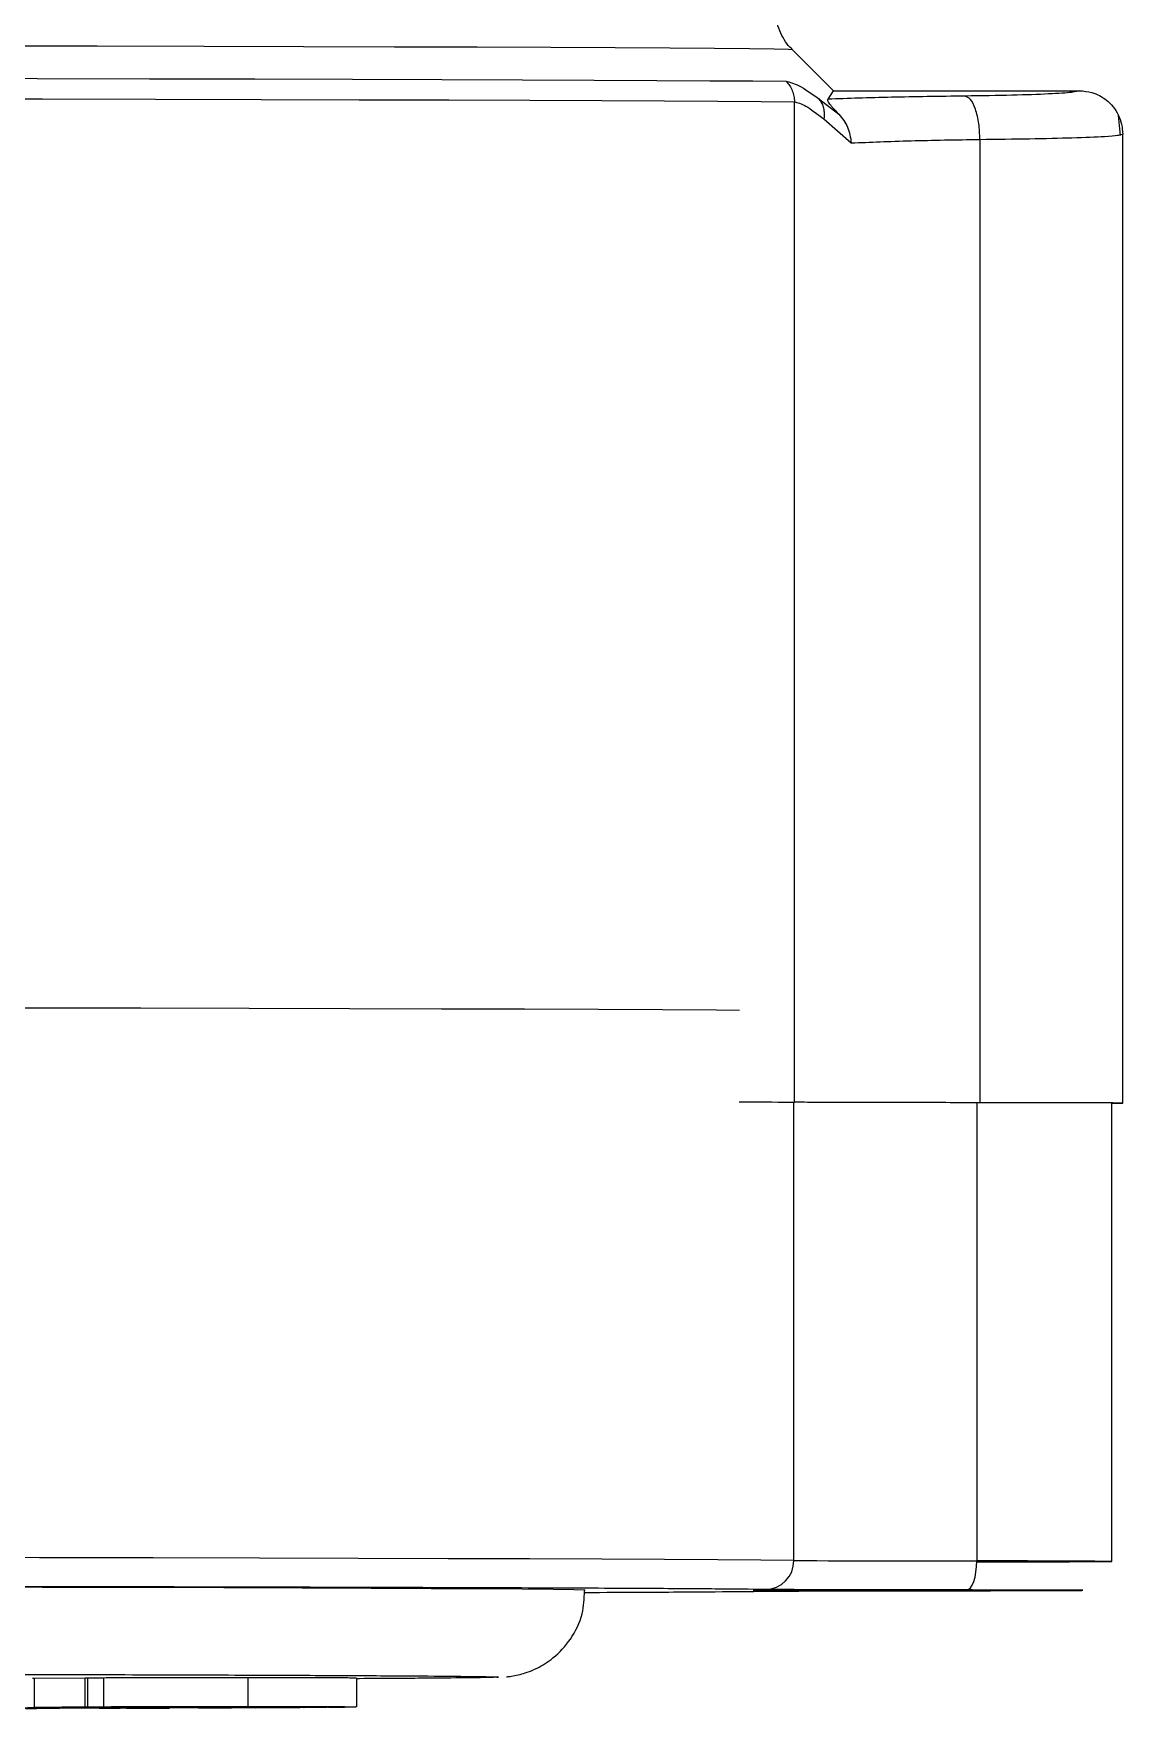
# Model space of a CAD drawing. Header units: millimetres. Extents: x 2278 to 4715, y 679 to 2402.
# Drawn here: x 3394.4 to 3432.1, y 908.8 to 966.8 of the extents above; entities that cross this region are included whole.
import ezdxf

# ---------------------------------------------------------------- set-up
doc = ezdxf.new("R2010")
doc.units = ezdxf.units.MM

msp = doc.modelspace()

# ---------------------------------------------------------------- linework, layer by layer
at = {"color": 7, "linetype": 'Continuous', "lineweight": 25}
for p, q in [((3422.1, 964.774), (3420.685, 966.189)), ((3421.912, 964.481), (3422.099, 964.775)), ((3422.099, 964.775), (3430.599, 964.775)), ((3420.752, 929.806), (3420.752, 964.392)), ((3421.585, 964.506), (3422.288, 963.961)), ((3421.774, 963.859), (3421.767, 963.8)), ((3421.767, 963.8), (3422.717, 962.969)), ((3432.02, 963.226), (3431.955, 963.916)), ((3427.164, 963.092), (3427.164, 929.79)), ((3431.984, 963.247), (3432.099, 963.274)), ((3432.099, 929.775), (3432.099, 963.278)), ((3420.731, 913.963), (3420.731, 929.806)), ((3427.053, 929.79), (3427.053, 913.947)), ((3431.722, 913.933), (3431.722, 929.775)), ((3394.477, 909.885), (3394.418, 909.886)), ((3396.231, 909.896), (3394.477, 909.886)), ((3394.477, 908.886), (3394.477, 909.886)), ((3396.324, 909.896), (3396.231, 909.896)), ((3396.231, 908.896), (3396.231, 909.896)), ((3396.877, 909.902), (3396.324, 909.897)), ((3396.324, 908.897), (3396.324, 909.897)), ((3396.877, 908.902), (3396.877, 909.902)), ((3401.864, 908.907), (3401.864, 909.907)), ((3405.627, 908.9), (3405.627, 909.9)), ((3410.469, 909.935), (3410.522, 909.933)), ((3397.229, 908.86), (3390.893, 908.868)), ((3391.327, 908.869), (3397.663, 908.861)), ((3393.278, 908.856), (3395.349, 908.852)), ((3399.989, 908.867), (3394.252, 908.883)), ((3394.418, 908.886), (3400.156, 908.869)), ((3394.477, 908.886), (3396.231, 908.896)), ((3394.769, 908.886), (3394.477, 908.886)), ((3394.86, 908.886), (3394.769, 908.886)), ((3394.92, 908.851), (3394.914, 908.851)), ((3395.349, 908.852), (3395.349, 908.862)), ((3402.365, 908.881), (3395.411, 908.887)), ((3395.969, 908.893), (3395.469, 908.89)), ((3395.696, 908.888), (3395.696, 908.891)), ((3395.696, 908.888), (3398.711, 908.886)), ((3396.231, 908.896), (3398.083, 908.896)), ((3396.324, 908.897), (3396.877, 908.902)), ((3396.628, 908.897), (3396.324, 908.897)), ((3396.701, 908.897), (3396.628, 908.897)), ((3396.719, 908.856), (3396.719, 908.86)), ((3396.719, 908.856), (3397.341, 908.858)), ((3396.985, 908.856), (3396.719, 908.856)), ((3399.148, 908.863), (3396.985, 908.856)), ((3404.445, 908.894), (3397.216, 908.898)), ((3397.341, 908.858), (3397.443, 908.859)), ((3397.414, 908.9), (3404.644, 908.896)), ((3397.663, 908.861), (3397.663, 908.873)), ((3398.083, 908.896), (3398.083, 908.898)), ((3398.083, 908.896), (3398.088, 908.895)), ((3398.088, 908.895), (3398.088, 908.898)), ((3398.26, 908.862), (3398.26, 908.872)), ((3398.26, 908.862), (3398.882, 908.864)), ((3398.306, 908.892), (3398.306, 908.898)), ((3398.306, 908.892), (3398.414, 908.893)), ((3398.597, 908.892), (3398.306, 908.892)), ((3398.414, 908.893), (3398.414, 908.898)), ((3398.414, 908.893), (3401.282, 908.89)), ((3398.711, 908.886), (3399.231, 908.889)), ((3398.882, 908.864), (3398.882, 908.87)), ((3398.882, 908.864), (3399.148, 908.863)), ((3399.524, 908.889), (3399.003, 908.886)), ((3399.003, 908.886), (3402.65, 908.883)), ((3399.148, 908.863), (3399.148, 908.869)), ((3402.138, 908.876), (3399.989, 908.867)), ((3400.156, 908.869), (3400.156, 908.883)), ((3400.156, 908.869), (3401.119, 908.873)), ((3400.382, 908.879), (3400.382, 908.883)), ((3400.382, 908.879), (3400.563, 908.879)), ((3400.563, 908.879), (3400.563, 908.883)), ((3400.563, 908.879), (3402.138, 908.876)), ((3401.174, 908.89), (3400.98, 908.89)), ((3401.282, 908.89), (3401.174, 908.89)), ((3401.282, 908.89), (3401.282, 908.896)), ((3402.138, 908.876), (3402.138, 908.881)), ((3402.484, 908.879), (3402.592, 908.88)), ((3402.777, 908.879), (3402.484, 908.879)), ((3402.65, 908.883), (3402.65, 908.895)), ((3402.716, 908.892), (3402.716, 908.895)), ((3402.716, 908.892), (3402.902, 908.892)), ((3404.603, 908.89), (3402.777, 908.879)), ((3402.902, 908.892), (3402.902, 908.895)), ((3402.902, 908.892), (3404.603, 908.89)), ((3403.201, 908.884), (3403.201, 908.895)), ((3403.201, 908.884), (3403.665, 908.886)), ((3404.653, 908.892), (3404.74, 908.893)), ((3404.958, 908.892), (3404.653, 908.892)), ((3405.488, 908.897), (3404.958, 908.892)), ((3405.555, 908.898), (3405.488, 908.897))]:
    msp.add_line(p, q, dxfattribs=at)
at = {"color": 7, "linetype": 'Continuous', "lineweight": 25, "flags": 128}
for points in [[(3420.685, 966.189), (3420.545, 966.199), (3420.05, 966.21), (3419.198, 966.221), (3417.993, 966.232), (3416.441, 966.243), (3414.549, 966.254), (3412.326, 966.264), (3409.781, 966.274), (3406.927, 966.284), (3403.777, 966.293), (3400.344, 966.302), (3396.645, 966.31), (3392.696, 966.317), (3388.516, 966.324), (3384.124, 966.331), (3379.54, 966.337), (3374.784, 966.342), (3369.879, 966.346), (3364.846, 966.35), (3359.71, 966.353), (3354.493, 966.355), (3349.22, 966.356), (3343.914, 966.357)], [(3356.664, 965.235), (3361.866, 965.233), (3366.98, 965.229), (3371.982, 965.226), (3376.852, 965.221), (3381.566, 965.216), (3386.104, 965.21), (3390.445, 965.203), (3394.57, 965.196), (3398.461, 965.188), (3402.1, 965.18), (3405.471, 965.171), (3408.559, 965.162), (3411.35, 965.152), (3413.831, 965.142), (3415.992, 965.131), (3417.824, 965.121), (3419.316, 965.11), (3420.464, 965.099)], [(3356.717, 964.529), (3361.938, 964.526), (3367.071, 964.523), (3372.092, 964.519), (3376.979, 964.514), (3381.711, 964.509), (3386.265, 964.503), (3390.622, 964.496), (3394.763, 964.489), (3398.668, 964.481), (3402.32, 964.473), (3405.704, 964.464), (3408.803, 964.455), (3411.604, 964.445), (3414.095, 964.435), (3416.264, 964.425), (3418.102, 964.414), (3419.6, 964.403), (3420.752, 964.392)], [(3418.849, 932.98), (3418.057, 932.986), (3416.187, 932.997), (3413.973, 933.007), (3411.425, 933.018), (3408.555, 933.028), (3405.376, 933.037), (3401.904, 933.046), (3398.153, 933.054), (3394.142, 933.062), (3389.889, 933.07), (3385.414, 933.076), (3380.737, 933.082), (3375.881, 933.088), (3370.868, 933.092), (3365.72, 933.096)], [(3420.731, 913.963), (3419.591, 913.974), (3418.099, 913.986), (3416.264, 913.996), (3414.092, 914.007), (3411.595, 914.017), (3408.782, 914.027), (3405.668, 914.036), (3402.265, 914.045), (3398.59, 914.054), (3394.659, 914.061), (3390.49, 914.069), (3386.101, 914.075), (3381.513, 914.081), (3376.747, 914.087), (3371.823, 914.091), (3366.764, 914.095), (3361.593, 914.098), (3356.334, 914.101)], [(3426.702, 912.945), (3426.77, 912.965), (3426.836, 913.022), (3426.897, 913.115), (3426.95, 913.239), (3426.994, 913.391), (3427.027, 913.564), (3427.047, 913.752), (3427.053, 913.947)], [(3413.522, 912.933), (3413.477, 912.938), (3413.121, 912.949), (3412.411, 912.959), (3411.35, 912.97), (3409.944, 912.98), (3408.199, 912.99), (3406.125, 913), (3403.731, 913.01), (3401.03, 913.019), (3398.035, 913.028), (3394.761, 913.036), (3391.224, 913.044), (3387.442, 913.051), (3383.433, 913.057), (3379.219, 913.063), (3374.819, 913.068), (3370.256, 913.073), (3365.552, 913.077), (3360.73, 913.08), (3355.816, 913.083), (3350.833, 913.084), (3345.806, 913.085)], [(3429.722, 912.933), (3429.545, 912.93), (3429.025, 912.927), (3428.199, 912.925), (3427.122, 912.923), (3425.868, 912.922), (3424.522, 912.921), (3423.176, 912.922), (3421.922, 912.923), (3420.845, 912.925), (3420.018, 912.927), (3419.499, 912.93), (3419.322, 912.933), (3419.499, 912.935), (3420.018, 912.938), (3420.845, 912.94), (3421.922, 912.942), (3423.176, 912.943), (3424.522, 912.944), (3425.868, 912.943), (3427.122, 912.942), (3428.199, 912.94), (3429.025, 912.938), (3429.545, 912.935), (3429.722, 912.933)], [(3419.747, 912.902), (3419.939, 912.922), (3420.008, 912.938)], [(3426.777, 912.943), (3426.77, 912.939), (3426.702, 912.92)]]:
    msp.add_lwpolyline(points, dxfattribs=at)
at = {"color": 7, "linetype": 'Continuous', "lineweight": 25}
for centre, radius, start, end in [((3419.739, 913.955), 0.992, 270.49558, 0.45811), ((3426.561, 1956.285), 1042.338, 269.679528, 270.027064), ((3427.836, 411.203), 502.745, 89.55713, 90.08916), ((3428.059, 1344.347), 430.43, 269.86614, 270.48756)]:
    msp.add_arc(centre, radius, start, end, dxfattribs=at)
for points, knots in [([(3420.667, 966.212), (3420.66, 966.217), (3420.487, 966.353), (3420.263, 966.777), (3420.071, 967.264), (3420.115, 967.547), (3420.122, 967.592)], [0, 0, 0, 0, 0.017313, 0.441285, 0.909661, 1, 1, 1, 1]), ([(3420.464, 965.099), (3420.594, 965.07), (3420.853, 965.014), (3421.34, 964.676), (3421.585, 964.506)], [0, 0, 0, 0, 0.499286, 1, 1, 1, 1]), ([(3430.599, 964.775), (3430.549, 964.755), (3430.45, 964.714), (3429.599, 964.659), (3428.332, 964.614), (3427.212, 964.597), (3426.651, 964.588)], [0, 0, 0, 0, 0.249914, 0.499831, 0.749722, 1, 1, 1, 1]), ([(3430.599, 964.775), (3430.747, 964.762), (3431.082, 964.733), (3431.483, 964.513), (3431.774, 964.226), (3431.956, 963.942), (3432.076, 963.618), (3432.091, 963.388), (3432.099, 963.274)], [0, 0, 0, 0, 0.18848, 0.427214, 0.563621, 0.707356, 0.854328, 1, 1, 1, 1]), ([(3420.752, 964.392), (3420.867, 964.364), (3421.102, 964.307), (3421.542, 963.972), (3421.767, 963.8)], [0, 0, 0, 0, 0.48849, 1, 1, 1, 1]), ([(3421.585, 964.506), (3421.618, 964.463), (3421.686, 964.376), (3421.749, 964.216), (3421.784, 964.042), (3421.778, 963.919), (3421.774, 963.859)], [0, 0, 0, 0, 0.2473909, 0.4997222, 0.7521965, 1, 1, 1, 1]), ([(3422.288, 963.961), (3422.248, 964.002), (3422.17, 964.083), (3422.073, 964.19), (3422, 964.28), (3421.93, 964.376), (3421.891, 964.455), (3421.905, 964.472), (3421.912, 964.481)], [0, 0, 0, 0, 0.111673, 0.222473, 0.333752, 0.456252, 0.712674, 1, 1, 1, 1]), ([(3426.651, 964.588), (3425.771, 964.576), (3423.984, 964.55), (3422.61, 964.505), (3421.912, 964.481)], [0, 0, 0, 0, 0.492155, 1, 1, 1, 1]), ([(3427.164, 963.092), (3427.155, 963.277), (3427.137, 963.661), (3427.017, 964.159), (3426.846, 964.509), (3426.714, 964.562), (3426.651, 964.588)], [0, 0, 0, 0, 0.240153, 0.499483, 0.759101, 1, 1, 1, 1]), ([(3422.288, 963.961), (3422.402, 963.818), (3422.633, 963.528), (3422.689, 963.157), (3422.717, 962.969)], [0, 0, 0, 0, 0.494817, 1, 1, 1, 1]), ([(3422.717, 962.969), (3423.369, 962.996), (3424.629, 963.049), (3426.338, 963.078), (3427.164, 963.092)], [0, 0, 0, 0, 0.516726, 1, 1, 1, 1]), ([(3427.164, 963.092), (3427.752, 963.099), (3428.947, 963.113), (3430.45, 963.148), (3431.418, 963.19), (3431.909, 963.225), (3431.967, 963.242), (3431.984, 963.247)], [0, 0, 0, 0, 0.237543, 0.482876, 0.745623, 0.921738, 1, 1, 1, 1]), ([(3418.841, 929.823), (3418.859, 929.823), (3419.756, 929.817), (3420.259, 929.812), (3420.752, 929.806)], [0, 0, 0, 0, 0.019707, 1, 1, 1, 1]), ([(3431.722, 929.77), (3431.732, 929.77), (3432.081, 929.771), (3432.169, 929.775), (3431.877, 929.78), (3430.833, 929.784), (3429.248, 929.788), (3427.859, 929.789), (3427.164, 929.79)], [0, 0, 0, 0, 0.005941, 0.204753, 0.403564, 0.602376, 0.801188, 1, 1, 1, 1]), ([(3419.747, 912.963), (3419.221, 912.968), (3418.158, 912.979), (3415.62, 912.995), (3412.35, 913.01), (3408.288, 913.025), (3403.476, 913.039), (3397.984, 913.052), (3391.89, 913.064), (3385.287, 913.074), (3378.308, 913.083), (3371.066, 913.09), (3363.689, 913.095), (3358.651, 913.098), (3356.155, 913.099)], [0, 0, 0, 0, 0.079959, 0.161371, 0.244142, 0.328893, 0.414217, 0.5, 0.585778, 0.671102, 0.755858, 0.838624, 0.920039, 1, 1, 1, 1]), ([(3410.797, 909.945), (3410.812, 909.946), (3410.846, 909.948), (3410.997, 909.967), (3411.241, 910.016), (3411.537, 910.103), (3411.935, 910.269), (3412.483, 910.617), (3413.053, 911.242), (3413.457, 912.058), (3413.485, 912.649), (3413.498, 912.916)], [0, 0, 0, 0, 0.069689, 0.159202, 0.228526, 0.284853, 0.360929, 0.487702, 0.660291, 0.846257, 1, 1, 1, 1]), ([(3413.492, 912.861), (3414.193, 912.864), (3416.002, 912.872), (3418.142, 912.886), (3419.215, 912.897), (3419.747, 912.902)], [0, 0, 0, 0, 0.241773, 0.624302, 1, 1, 1, 1]), ([(3426.702, 912.945), (3425.855, 912.946), (3424.132, 912.948), (3422.04, 912.952), (3420.456, 912.957), (3419.981, 912.961), (3419.747, 912.963)], [0, 0, 0, 0, 0.245796, 0.5, 0.754204, 1, 1, 1, 1]), ([(3419.747, 912.902), (3419.981, 912.904), (3420.456, 912.908), (3422.04, 912.913), (3424.132, 912.918), (3425.855, 912.919), (3426.702, 912.92)], [0, 0, 0, 0, 0.2457963, 0.5, 0.7542037, 1, 1, 1, 1]), ([(3430.722, 912.933), (3430.669, 912.934), (3430.562, 912.937), (3429.691, 912.94), (3428.391, 912.943), (3427.256, 912.944), (3426.702, 912.945)], [0, 0, 0, 0, 0.244178, 0.5, 0.755822, 1, 1, 1, 1]), ([(3426.702, 912.92), (3427.256, 912.921), (3428.391, 912.922), (3429.691, 912.925), (3430.562, 912.929), (3430.669, 912.931), (3430.722, 912.933)], [0, 0, 0, 0, 0.244178, 0.5, 0.755822, 1, 1, 1, 1]), ([(3273.576, 909.935), (3273.624, 909.939), (3273.73, 909.947), (3274.6, 909.96), (3276.081, 909.973), (3278.256, 909.987), (3281.087, 910), (3284.601, 910.013), (3288.755, 910.025), (3293.498, 910.036), (3298.76, 910.046), (3304.452, 910.055), (3310.474, 910.063), (3316.697, 910.069), (3323.063, 910.074), (3329.415, 910.077), (3335.754, 910.079), (3342.022, 910.079), (3348.289, 910.079), (3354.628, 910.077), (3360.98, 910.074), (3367.346, 910.069), (3373.569, 910.063), (3379.592, 910.055), (3385.284, 910.046), (3390.545, 910.036), (3395.288, 910.025), (3399.442, 910.013), (3402.956, 910), (3405.787, 909.987), (3407.962, 909.973), (3409.443, 909.96), (3410.315, 909.947), (3410.421, 909.939), (3410.469, 909.935)], [0, 0, 0, 0, 0.023828, 0.053273, 0.084485, 0.115699, 0.147957, 0.180726, 0.213842, 0.247136, 0.28043, 0.313546, 0.346314, 0.378573, 0.409785, 0.440999, 0.470442, 0.499888, 0.529332, 0.558778, 0.58999, 0.621203, 0.653462, 0.68623, 0.719347, 0.752641, 0.785934, 0.819051, 0.851819, 0.884078, 0.915289, 0.946503, 0.975948, 1, 1, 1, 1]), ([(3401.864, 909.907), (3401.198, 909.907), (3400.169, 909.908), (3398.766, 909.907), (3397.847, 909.906), (3397.187, 909.904), (3396.981, 909.903), (3396.877, 909.902)], [0, 0, 0, 0, 0.3203787, 0.4942376, 0.6691493, 0.8330428, 1, 1, 1, 1]), ([(3405.602, 909.9), (3405.608, 909.9), (3405.65, 909.901), (3405.404, 909.902), (3404.811, 909.904), (3403.595, 909.906), (3402.525, 909.907), (3401.864, 909.907)], [0, 0, 0, 0, 0.030225, 0.211144, 0.392436, 0.624543, 1, 1, 1, 1]), ([(3410.522, 909.933), (3410.466, 909.928), (3410.354, 909.919), (3409.458, 909.906), (3407.917, 909.892), (3406.604, 909.883), (3405.655, 909.878), (3405.627, 909.878)], [0, 0, 0, 0, 0.2407893, 0.4815888, 0.73683, 0.9920914, 1, 1, 1, 1]), ([(3394.188, 908.848), (3394.298, 908.849), (3394.474, 908.849), (3394.566, 908.85), (3394.534, 908.851), (3394.406, 908.851), (3394.281, 908.852), (3394.226, 908.852)], [0, 0, 0, 0, 0.329126, 0.528564, 0.696809, 0.865433, 1, 1, 1, 1]), ([(3394.905, 908.85), (3394.86, 908.85), (3394.772, 908.849), (3394.553, 908.848), (3394.448, 908.848)], [0, 0, 0, 0, 0.517516, 1, 1, 1, 1]), ([(3395.411, 908.887), (3395.355, 908.887), (3395.266, 908.887), (3395.134, 908.887), (3395.032, 908.887), (3394.931, 908.886), (3394.888, 908.886), (3394.86, 908.886)], [0, 0, 0, 0, 0.238273, 0.386342, 0.535522, 0.694283, 1, 1, 1, 1]), ([(3395.047, 908.852), (3395.015, 908.852), (3394.958, 908.851), (3394.913, 908.851), (3394.915, 908.851), (3394.915, 908.851)], [0, 0, 0, 0, 0.544636, 0.977907, 1, 1, 1, 1]), ([(3395.349, 908.852), (3395.321, 908.852), (3395.264, 908.852), (3395.159, 908.852), (3395.091, 908.852), (3395.052, 908.852), (3395.047, 908.852)], [0, 0, 0, 0, 0.25202, 0.504232, 0.940351, 1, 1, 1, 1]), ([(3395.469, 908.89), (3395.445, 908.889), (3395.417, 908.889), (3395.432, 908.889), (3395.435, 908.889)], [0, 0, 0, 0, 0.809388, 1, 1, 1, 1]), ([(3395.446, 908.889), (3395.459, 908.889), (3395.487, 908.889), (3395.578, 908.889), (3395.657, 908.888), (3395.696, 908.888)], [0, 0, 0, 0, 0.283678, 0.642488, 1, 1, 1, 1]), ([(3398.088, 908.895), (3397.81, 908.895), (3397.251, 908.895), (3396.541, 908.894), (3396.129, 908.893), (3396.011, 908.893), (3395.969, 908.893)], [0, 0, 0, 0, 0.326957, 0.656983, 0.880506, 1, 1, 1, 1]), ([(3397.216, 908.898), (3397.159, 908.898), (3397.067, 908.898), (3396.939, 908.898), (3396.84, 908.898), (3396.751, 908.898), (3396.72, 908.898), (3396.701, 908.897)], [0, 0, 0, 0, 0.2389344, 0.3835198, 0.5293247, 0.7100539, 1, 1, 1, 1]), ([(3396.877, 908.902), (3397.047, 908.903), (3397.331, 908.905), (3398.245, 908.906), (3399.323, 908.907), (3400.583, 908.908), (3401.452, 908.907), (3401.864, 908.907)], [0, 0, 0, 0, 0.247075, 0.411707, 0.576376, 0.799459, 1, 1, 1, 1]), ([(3397.181, 908.902), (3397.158, 908.901), (3397.126, 908.901), (3397.138, 908.901), (3397.141, 908.901)], [0, 0, 0, 0, 0.6911383, 1, 1, 1, 1]), ([(3397.147, 908.901), (3397.16, 908.9), (3397.184, 908.9), (3397.267, 908.9), (3397.352, 908.9), (3397.402, 908.9), (3397.414, 908.9)], [0, 0, 0, 0, 0.307364, 0.616517, 0.904057, 1, 1, 1, 1]), ([(3401.729, 908.905), (3401.071, 908.905), (3400.118, 908.906), (3398.832, 908.905), (3398.023, 908.905), (3397.467, 908.903), (3397.262, 908.902), (3397.191, 908.902), (3397.181, 908.902)], [0, 0, 0, 0, 0.370461, 0.536516, 0.705021, 0.84958, 0.977988, 1, 1, 1, 1]), ([(3397.444, 908.859), (3397.445, 908.859), (3397.449, 908.859), (3397.41, 908.859), (3397.339, 908.86), (3397.269, 908.86), (3397.229, 908.86)], [0, 0, 0, 0, 0.124719, 0.38447, 0.652941, 1, 1, 1, 1]), ([(3397.663, 908.861), (3397.713, 908.861), (3397.799, 908.861), (3397.937, 908.861), (3398.053, 908.861), (3398.168, 908.861), (3398.226, 908.861), (3398.26, 908.862)], [0, 0, 0, 0, 0.239524, 0.40579, 0.571729, 0.750468, 1, 1, 1, 1]), ([(3399.231, 908.889), (3399.272, 908.889), (3399.337, 908.89), (3399.316, 908.89), (3399.196, 908.891), (3398.953, 908.891), (3398.727, 908.892), (3398.597, 908.892)], [0, 0, 0, 0, 0.250694, 0.402945, 0.556475, 0.743783, 1, 1, 1, 1]), ([(3400.98, 908.89), (3400.787, 908.89), (3400.501, 908.89), (3400.104, 908.89), (3399.849, 908.89), (3399.644, 908.889), (3399.568, 908.889), (3399.524, 908.889)], [0, 0, 0, 0, 0.339516, 0.502236, 0.666705, 0.806821, 1, 1, 1, 1]), ([(3401.119, 908.873), (3401.2, 908.874), (3401.356, 908.875), (3401.21, 908.876), (3400.853, 908.877), (3400.521, 908.878), (3400.382, 908.879)], [0, 0, 0, 0, 0.25104, 0.485737, 0.783075, 1, 1, 1, 1]), ([(3405.218, 908.899), (3405.229, 908.899), (3405.272, 908.9), (3404.967, 908.901), (3404.282, 908.903), (3403.131, 908.904), (3402.218, 908.905), (3401.729, 908.905)], [0, 0, 0, 0, 0.069629, 0.257165, 0.430092, 0.695031, 1, 1, 1, 1]), ([(3401.864, 908.907), (3402.51, 908.907), (3403.541, 908.906), (3404.724, 908.904), (3405.346, 908.902), (3405.625, 908.901), (3405.595, 908.9), (3405.587, 908.9)], [0, 0, 0, 0, 0.366723, 0.58482, 0.762656, 0.94041, 1, 1, 1, 1]), ([(3402.592, 908.88), (3402.622, 908.88), (3402.663, 908.88), (3402.624, 908.881), (3402.554, 908.881), (3402.46, 908.881), (3402.391, 908.881), (3402.365, 908.881)], [0, 0, 0, 0, 0.39106, 0.540188, 0.690013, 0.882685, 1, 1, 1, 1]), ([(3402.65, 908.883), (3402.705, 908.883), (3402.795, 908.883), (3402.927, 908.883), (3403.038, 908.883), (3403.137, 908.883), (3403.179, 908.883), (3403.201, 908.884)], [0, 0, 0, 0, 0.238521, 0.395636, 0.552314, 0.766778, 1, 1, 1, 1]), ([(3403.794, 908.888), (3403.8, 908.888), (3403.847, 908.889), (3403.678, 908.89), (3403.316, 908.891), (3402.933, 908.892), (3402.716, 908.892)], [0, 0, 0, 0, 0.045115, 0.334899, 0.62348, 1, 1, 1, 1]), ([(3404.76, 908.894), (3404.761, 908.894), (3404.767, 908.894), (3404.733, 908.894), (3404.665, 908.894), (3404.566, 908.894), (3404.488, 908.894), (3404.445, 908.894)], [0, 0, 0, 0, 0.0720945, 0.286641, 0.5008175, 0.7269972, 1, 1, 1, 1]), ([(3404.644, 908.896), (3404.698, 908.896), (3404.791, 908.896), (3404.918, 908.896), (3405.026, 908.896), (3405.124, 908.897), (3405.162, 908.897), (3405.183, 908.897)], [0, 0, 0, 0, 0.2039125, 0.3489118, 0.4932734, 0.7202809, 1, 1, 1, 1])]:
    msp.add_open_spline(points, degree=3, knots=knots, dxfattribs=at)
for points in [[(3420.464, 965.099), (3420.507, 965.05), (3420.593, 964.952), (3420.683, 964.777), (3420.741, 964.588), (3420.749, 964.457), (3420.752, 964.392)], [(3427.164, 929.79), (3426.373, 929.791), (3424.79, 929.792), (3422.878, 929.796), (3421.418, 929.801), (3420.974, 929.804), (3420.752, 929.806)]]:
    msp.add_open_spline(points, degree=3, dxfattribs=at)

doc.saveas('drawing.dxf')
